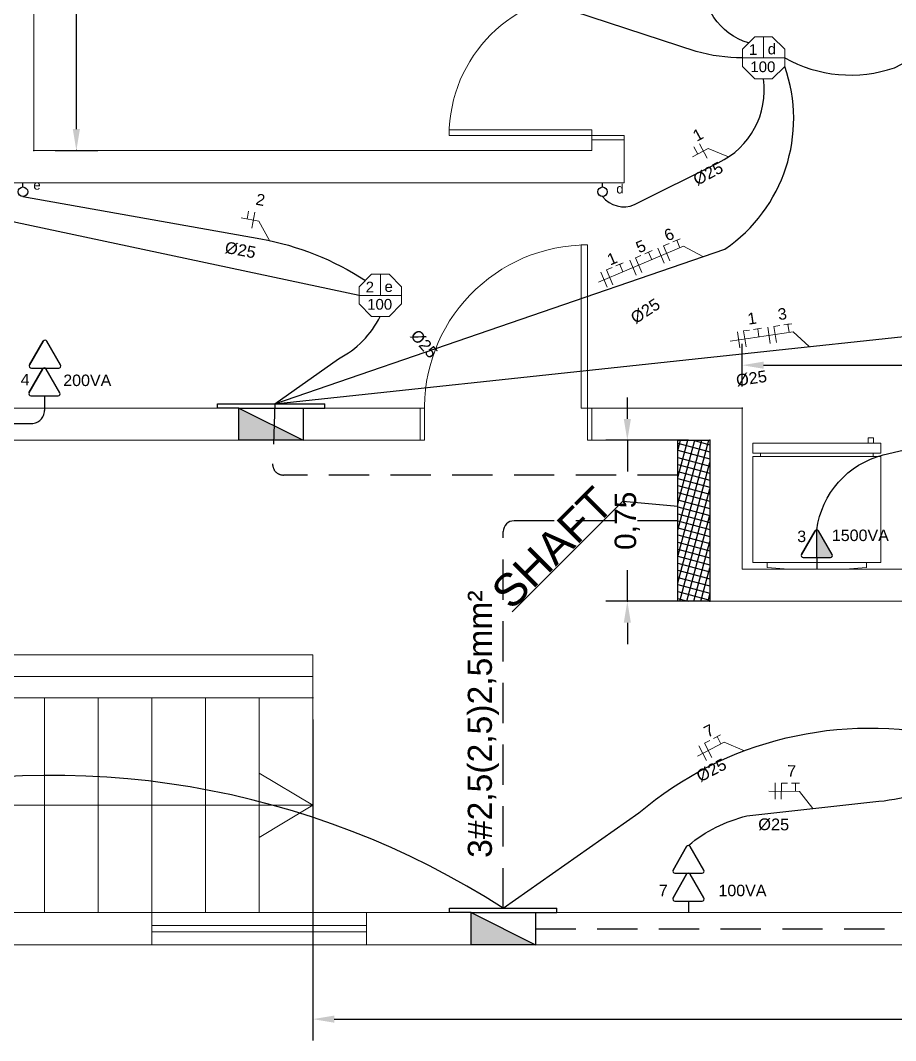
# Model space of a CAD drawing. Header units: millimetres. Extents: x 53 to 176, y -29 to 32.
# Drawn here: x 60.409 to 64.486, y 10.378 to 15.13 of the extents above; entities that cross this region are included whole.
import ezdxf

# ---------------------------------------------------------------- set-up
doc = ezdxf.new("R2010")
doc.units = ezdxf.units.MM
doc.linetypes.add('HIDDEN', pattern=[0.375, 0.25, -0.125])
doc.layers.get('0').update_dxf_attribs({"lineweight": 30})
for name, color, linetype in [('1 - Circuitos', 7, 'Continuous'), ('12 - Divisão dos circuitos', 7, 'Continuous'), ('5 - Identificadores', 7, 'Continuous'), ('7 - Eletroduto', 6, 'Continuous'), ('Pontos de iluminação', 5, 'Continuous'), ('Pontos de Tomadas', 240, 'Continuous')]:
    doc.layers.add(name, color=color, linetype=linetype)
for name, color, linetype, lineweight in [('19 - Diametros', 10, 'Continuous', 18), ('2 - Cotas', 242, 'Continuous', 9), ('3 - Cozinha', 160, 'Continuous', 20), ('4 - Edificação', 8, 'Continuous', 20), ('Portas', 251, 'Continuous', 9)]:
    doc.layers.add(name, color=color, linetype=linetype, lineweight=lineweight)
doc.styles.add('Arial0', font='arial.ttf', dxfattribs={"height": 3.14658})
doc.styles.add('SEACAD_Arial', font='arial.ttf')
doc.styles.get("Standard").update_dxf_attribs({"font": 'arial.ttf'})
doc.dimstyles.new('ISO-25', dxfattribs={"dimtxt": 0.1, "dimasz": 0.1, "dimexe": 0.1, "dimexo": 0.1, "dimgap": 0.1, "dimtad": 0, "dimzin": 1, "dimtxsty": 'Standard', "dimcen": 0.1, "dimadec": 0, "dimazin": 0, "dimtfac": 1, "dimtmove": 0, "dimatfit": 3, "dimfxl": 1, "dimarcsym": 0})

# ---------------------------------------------------------------- blocks, each defined once
blk = doc.blocks.new('*D45')
at = {"layer": '12 - Divisão dos circuitos', "color": 0, "transparency": 16777216}
for p in [(67.2708, 13.5244), (63.7708, 13.3244), (67.2708, 13.3244)]:
    blk.add_point(p, dxfattribs=at)
at = {"layer": '2 - Cotas', "color": 0, "lineweight": -2, "transparency": 16777216}
for p, q in [((63.7708, 13.4244), (63.7708, 13.6244)), ((67.2708, 13.4244), (67.2708, 13.6244)), ((63.8708, 13.5244), (65.2912, 13.5244)), ((67.1708, 13.5244), (65.7505, 13.5244))]:
    blk.add_line(p, q, dxfattribs=at)
at = {"layer": '2 - Cotas', "color": 0, "transparency": 16777216}
for points in [[(63.8708, 13.541), (63.8708, 13.5077), (63.7708, 13.5244)], [(67.1708, 13.541), (67.1708, 13.5077), (67.2708, 13.5244)]]:
    blk.add_solid(points, dxfattribs=at)
at = {"layer": '2 - Cotas', "color": 0, "transparency": 16777216, "insert": (65.5208, 13.5244), "char_height": 0.1, "attachment_point": 5}
blk.add_mtext('3,50', dxfattribs=at)
blk = doc.blocks.new('*D47')
at = {"layer": '12 - Divisão dos circuitos', "color": 0, "transparency": 16777216}
for p in [(60.4708, 17.6744), (60.4708, 14.5244), (60.6695, 14.5244)]:
    blk.add_point(p, dxfattribs=at)
at = {"layer": '2 - Cotas', "color": 0, "lineweight": -2, "transparency": 16777216}
for p, q in [((60.5708, 17.6744), (60.7695, 17.6744)), ((60.6695, 17.5744), (60.6695, 16.3296)), ((60.6695, 14.6244), (60.6695, 15.8692)), ((60.5708, 14.5244), (60.7695, 14.5244))]:
    blk.add_line(p, q, dxfattribs=at)
at = {"layer": '2 - Cotas', "color": 0, "transparency": 16777216}
for points in [[(60.6528, 17.5744), (60.6862, 17.5744), (60.6695, 17.6744)], [(60.6528, 14.6244), (60.6862, 14.6244), (60.6695, 14.5244)]]:
    blk.add_solid(points, dxfattribs=at)
at = {"layer": '2 - Cotas', "color": 0, "transparency": 16777216, "insert": (60.6695, 16.0994), "char_height": 0.1, "attachment_point": 5, "rotation": 90}
blk.add_mtext('3,15', dxfattribs=at)
blk = doc.blocks.new('DUPLEX320PL')
for p, q in [((-0.058, -0.1246), (-0.058, -0.6181)), ((-0.058, -0.1246), (0.538, -0.1246)), ((0.538, -0.6181), (0.538, -0.1246)), ((0.538, -0.6181), (-0.058, -0.6181)), ((0.538, -0.6338), (-0.058, -0.6338)), ((-0.058, -0.6338), (-0.058, -0.6799)), ((-0.023, -0.6181), (-0.023, -0.6338)), ((0.503, -0.6338), (0.503, -0.6181)), ((0.538, -0.6338), (0.538, -0.6799)), ((-0.058, -0.6799), (0.538, -0.6799))]:
    blk.add_line(p, q)
blk.add_lwpolyline([(0.4713, -0.1246), (0.4713, -0.1005), (0.3713, -0.0932), (0.1087, -0.0932), (0.0087, -0.1005), (0.0087, -0.1246)])
blk.add_lwpolyline([(0.4797, -0.6799), (0.4797, -0.7042), (0.5039, -0.7042), (0.5039, -0.6799)], close=True)
blk = doc.blocks.new('*D73')
at = {"layer": '12 - Divisão dos circuitos', "color": 0, "transparency": 16777216}
for p in [(61.7708, 11.9744), (73.7708, 11.9744), (73.7708, 10.4782)]:
    blk.add_point(p, dxfattribs=at)
at = {"layer": '2 - Cotas', "color": 0, "lineweight": -2, "transparency": 16777216}
for p, q in [((61.7708, 11.8744), (61.7708, 10.3782)), ((73.7708, 11.8744), (73.7708, 10.3782)), ((61.8708, 10.4782), (67.507, 10.4782)), ((73.6708, 10.4782), (68.0347, 10.4782))]:
    blk.add_line(p, q, dxfattribs=at)
at = {"layer": '2 - Cotas', "color": 0, "transparency": 16777216}
for points in [[(61.8708, 10.4948), (61.8708, 10.4615), (61.7708, 10.4782)], [(73.6708, 10.4948), (73.6708, 10.4615), (73.7708, 10.4782)]]:
    blk.add_solid(points, dxfattribs=at)
at = {"layer": '2 - Cotas', "color": 0, "transparency": 16777216, "insert": (67.7708, 10.4782), "char_height": 0.1, "attachment_point": 5}
blk.add_mtext('12,00', dxfattribs=at)
blk = doc.blocks.new('*D177')
at = {"layer": '12 - Divisão dos circuitos', "color": 0, "transparency": 16777216}
for p in [(63.6208, 13.1744), (63.2361, 12.4244), (63.6208, 12.4244)]:
    blk.add_point(p, dxfattribs=at)
at = {"layer": '2 - Cotas', "color": 0, "lineweight": -2, "transparency": 16777216}
for p, q in [((63.2361, 13.2744), (63.2361, 13.3744)), ((63.5208, 13.1744), (63.1361, 13.1744)), ((63.2361, 13.1744), (63.2361, 13.0296)), ((63.2361, 12.4244), (63.2361, 12.5691)), ((63.5208, 12.4244), (63.1361, 12.4244)), ((63.2361, 12.3244), (63.2361, 12.2244))]:
    blk.add_line(p, q, dxfattribs=at)
at = {"layer": '2 - Cotas', "color": 0, "transparency": 16777216}
for points in [[(63.2194, 13.2744), (63.2527, 13.2744), (63.2361, 13.1744)], [(63.2194, 12.3244), (63.2527, 12.3244), (63.2361, 12.4244)]]:
    blk.add_solid(points, dxfattribs=at)
at = {"layer": '2 - Cotas', "color": 0, "transparency": 16777216, "insert": (63.2361, 12.7994), "char_height": 0.1, "attachment_point": 5, "rotation": 90}
blk.add_mtext('0,75', dxfattribs=at)
blk = doc.blocks.new('ponto de luz')
at = {"color": 5, "linetype": 'Continuous', "lineweight": 15, "true_color": 0x000005}
blk.add_lwpolyline([(63.6396, -13.7603), (63.5583, -13.7603), (63.5009, -13.8188), (63.5009, -13.8984), (63.5583, -13.9569), (63.6396, -13.9569), (63.698, -13.8984), (63.698, -13.8188)], close=True, dxfattribs=at)
for points in [[(63.5995, -13.8589), (63.5995, -13.7603), (63.5995, -13.7603)], [(63.698, -13.8589), (63.5009, -13.8589), (63.5009, -13.8589)]]:
    blk.add_lwpolyline(points, dxfattribs=at)
at = {"layer": '1 - Circuitos'}
blk.add_attdef('N', (63.5309, -13.8452), '', height=0.05, dxfattribs=at)
at = {"layer": '5 - Identificadores', "flags": 4}
for tag, p in [('R', (63.6187, -13.8426)), ('S', (63.5376, -13.9254))]:
    blk.add_attdef(tag, p, '', height=0.05, dxfattribs=at)

msp = doc.modelspace()

# ---------------------------------------------------------------- hatches: boundary and pattern name
at = {"layer": '7 - Eletroduto'}
h = msp.add_hatch(color=256, dxfattribs=at)
h.dxf.hatch_style = 1
h.paths.add_polyline_path([(61.4265, 13.1744), (61.7265, 13.1744), (61.4265, 13.3244)])
h = msp.add_hatch(dxfattribs=at)
h.set_pattern_fill('ANSI37', color=256, scale=0.01, angle=300)
h.set_pattern_definition([(345, (53.420826, 10.824383), (0.0082175, 0.030668145), []), (75, (53.420826, 10.824383), (-0.030668145, 0.0082175), [])])
h.paths.add_polyline_path([(63.4708, 12.4244), (63.6208, 12.4244), (63.6208, 13.1744), (63.4708, 13.1744)])
h = msp.add_hatch(color=256, dxfattribs=at)
h.dxf.hatch_style = 1
h.paths.add_polyline_path([(62.5082, 10.8244), (62.8082, 10.8244), (62.5082, 10.9744)])
at = {"layer": 'Pontos de Tomadas'}
h = msp.add_hatch(color=256, dxfattribs=at)
h.dxf.hatch_style = 1
h.paths.add_polyline_path([(64.1273, 12.7528, 0.268035), (64.1188, 12.7577), (64.1188, 12.628), (64.1824, 12.628, 0.577243), (64.1908, 12.6426)])

# ---------------------------------------------------------------- linework, layer by layer
at = {"layer": '1 - Circuitos', "color": 7, "linetype": 'Continuous', "lineweight": 15, "true_color": 0x000007}
for points in [[(63.6085, 14.4886), (63.5726, 14.5551), (63.5726, 14.5551)], [(63.5639, 14.5075), (63.546, 14.5408), (63.546, 14.5408)], [(61.4648, 14.205), (61.4718, 14.2422), (61.4718, 14.2422)], [(61.4875, 14.1623), (61.5015, 14.2366), (61.5015, 14.2366)], [(63.408, 13.9997), (63.3786, 14.0693), (63.3786, 14.0693)], [(63.4307, 14.0913), (63.4052, 14.0805), (63.4345, 14.0109)], [(63.4486, 14.0989), (63.4828, 14.1132), (63.4662, 14.1063), (63.4811, 14.0711)], [(63.2991, 14.0358), (63.2736, 14.025), (63.3029, 13.9554)], [(63.317, 14.0434), (63.3512, 14.0578), (63.3346, 14.0508), (63.3495, 14.0156)], [(63.165, 13.979), (63.1395, 13.9683), (63.1689, 13.8986)], [(63.1829, 13.9866), (63.2171, 14.001), (63.2005, 13.994), (63.2154, 13.9588)], [(63.2764, 13.9442), (63.247, 14.0138), (63.247, 14.0138)], [(63.1423, 13.8874), (63.1129, 13.9571), (63.1129, 13.9571)], [(63.805, 13.6881), (63.7777, 13.684), (63.7889, 13.6092)], [(63.8243, 13.691), (63.8609, 13.6964), (63.8432, 13.6938), (63.8488, 13.656)], [(63.9016, 13.6261), (63.8904, 13.7009), (63.8904, 13.7009)], [(63.9463, 13.7092), (63.9189, 13.7051), (63.9301, 13.6304)], [(63.9655, 13.7121), (64.0022, 13.7176), (63.9844, 13.7149), (63.9901, 13.6772)], [(63.7603, 13.6049), (63.7491, 13.6797), (63.7491, 13.6797)], [(63.6373, 11.7855), (63.6702, 11.8026), (63.6542, 11.7943), (63.6718, 11.7604)], [(63.6047, 11.6834), (63.5698, 11.7505), (63.5698, 11.7505)], [(63.62, 11.7766), (63.5954, 11.7638), (63.6303, 11.6967)], [(63.9239, 11.5028), (63.9248, 11.5784), (63.9248, 11.5784)], [(63.9814, 11.5777), (63.9537, 11.578), (63.9527, 11.5024)], [(64.0008, 11.5774), (64.0379, 11.577), (64.0199, 11.5772), (64.0194, 11.539)]]:
    msp.add_lwpolyline(points, dxfattribs=at)
at = {"layer": '1 - Circuitos', "color": 5, "linetype": 'Continuous', "lineweight": 15, "true_color": 0x000005}
for points in [[(63.7075, 14.4947), (63.6132, 14.534), (63.5398, 14.4945)], [(61.5684, 14.1048), (61.5198, 14.1947), (61.4379, 14.2101)], [(64.0833, 13.6109), (64.0078, 13.6798), (63.7153, 13.636)], [(63.7815, 11.728), (63.6878, 11.7687), (63.5622, 11.7035)], [(64.1008, 11.4586), (64.0374, 11.5388), (63.8959, 11.5406)]]:
    msp.add_lwpolyline(points, dxfattribs=at)
at = {"layer": '1 - Circuitos', "color": 5, "linetype": 'Continuous', "lineweight": 15}
msp.add_lwpolyline([(63.5878, 14.03), (63.4976, 14.0781), (63.1016, 13.9108)], dxfattribs=at)
at = {"layer": '4 - Edificação'}
for p, q in [((60.4708, 14.5244), (60.4708, 17.6744)), ((63.2208, 14.5744), (63.0708, 14.5744)), ((63.0708, 14.5744), (63.0708, 14.5244)), ((63.2208, 14.3744), (63.2208, 14.5744)), ((63.0708, 14.5244), (60.4708, 14.5244)), ((60.3208, 14.3744), (63.2208, 14.3744)), ((57.2708, 13.3244), (62.2708, 13.3244)), ((62.2708, 13.3244), (62.2708, 13.1744)), ((63.0708, 13.3244), (63.7708, 13.3244)), ((63.0708, 13.3244), (63.0708, 13.1744)), ((63.0708, 13.3244), (63.0708, 13.1744)), ((63.7708, 13.3244), (63.7708, 12.5744)), ((62.2708, 13.1744), (55.8208, 13.1744)), ((63.6208, 13.1744), (63.0708, 13.1744)), ((63.6208, 13.1744), (63.6208, 12.4244)), ((67.2708, 12.5744), (63.7708, 12.5744)), ((63.6208, 12.4244), (70.5408, 12.4244)), ((61.7708, 12.1744), (57.2708, 12.1744)), ((61.7708, 10.9744), (61.7708, 12.1744)), ((57.2708, 12.0744), (61.7708, 12.0744)), ((61.7708, 11.9744), (57.2708, 11.9744)), ((60.5208, 11.9744), (60.5208, 10.9744)), ((60.7708, 11.9744), (60.7708, 10.9744)), ((61.0208, 11.9744), (61.0208, 10.9744)), ((61.2708, 11.9744), (61.2708, 10.9744)), ((61.5208, 11.9744), (61.5208, 10.9744)), ((61.7708, 11.4744), (61.5208, 11.6244)), ((61.7708, 11.4744), (57.2708, 11.4744)), ((61.7708, 11.4744), (61.5208, 11.3244)), ((55.8208, 10.9744), (61.6708, 10.9744)), ((61.6708, 10.9744), (73.7708, 10.9744)), ((55.6708, 10.8244), (80.4208, 10.8244))]:
    msp.add_line(p, q, dxfattribs=at)
msp.add_lwpolyline([(53.5708, 10.8244), (80.5708, 10.8244), (80.5708, 18.8244), (53.5708, 18.8244)], close=True, dxfattribs=at)
at = {"layer": '7 - Eletroduto'}
for p, q in [((60.5208, 13.328), (60.5208, 13.313)), ((61.3265, 13.3244), (61.3265, 13.3444)), ((61.3265, 13.3444), (61.8265, 13.3444)), ((61.4265, 13.3244), (61.3265, 13.3244)), ((61.4265, 13.3244), (61.7265, 13.3244)), ((61.4265, 13.1744), (61.4265, 13.3244)), ((61.4265, 13.3244), (61.7265, 13.1744)), ((61.7265, 13.3244), (61.7265, 13.1744)), ((61.7265, 13.3244), (61.8265, 13.3244)), ((61.8265, 13.3244), (61.8265, 13.3444)), ((61.7265, 13.1744), (61.4265, 13.1744)), ((63.4708, 13.1744), (63.6208, 13.1744)), ((63.4708, 12.4244), (63.4708, 13.1744)), ((63.6208, 13.1744), (63.6208, 12.4244)), ((63.6208, 13.1744), (63.6208, 12.4244)), ((62.6997, 12.3748), (63.2158, 12.891)), ((63.2158, 12.891), (63.4708, 12.8671)), ((63.6208, 12.4244), (63.4708, 12.4244)), ((62.4082, 10.9744), (62.4082, 10.9944)), ((62.4082, 10.9944), (62.9082, 10.9944)), ((62.9082, 10.9744), (62.9082, 10.9944)), ((62.5082, 10.9744), (62.4082, 10.9744)), ((62.5082, 10.9744), (62.8082, 10.9744)), ((62.5082, 10.8244), (62.5082, 10.9744)), ((62.5082, 10.9744), (62.8082, 10.8244)), ((62.8082, 10.9744), (62.8082, 10.8244)), ((62.8082, 10.9744), (62.9082, 10.9744)), ((62.8082, 10.8244), (62.5082, 10.8244))]:
    msp.add_line(p, q, dxfattribs=at)
at = {"layer": '7 - Eletroduto', "linetype": 'HIDDEN', "ltscale": 0.75}
for p, q in [((61.5935, 13.3444), (61.5838, 13.0644)), ((58.5808, 13.253), (60.4608, 13.253)), ((63.4708, 13.0127), (61.6337, 13.0127)), ((63.4708, 12.7994), (62.7082, 12.7994)), ((62.6582, 10.9944), (62.6582, 12.7494)), ((62.8082, 10.8994), (71.1477, 10.8972))]:
    msp.add_line(p, q, dxfattribs=at)
at = {"layer": '7 - Eletroduto'}
for points in [[(63.801, 15.0252, -0.36034), (63.5912, 15.3386), (63.5912, 16.2309, -0.247433), (63.7722, 16.5744, 0.527139)], [(63.7724, 14.9561, -0.070738), (63.5568, 14.986), (62.1749, 15.4383, -0.329895), (61.7702, 15.9999, -312.173872)], [(63.9695, 14.9561, 0.214701), (64.4803, 14.9101), (65.5693, 15.4826, 0.210676), (65.9703, 16.0014, -0.782558)], [(61.5935, 13.3444), (63.6908, 14.0654, 0.339125), (63.9695, 14.9163, 9.011716)], [(63.1208, 14.3104, 0.343618), (63.269, 14.2724), (63.6598, 14.4676, 0.328108), (63.8704, 14.8578, -2.07484)], [(60.4208, 14.3104), (61.5287, 14.1125, -0.10122), (62.0159, 13.9187, 0.298557)], [(61.9872, 13.8494), (60.3874, 14.1884, 0.109232), (58.8943, 14.2232, -7.927458)], [(61.5935, 13.3444), (61.8911, 13.5544, 0.157736), (62.0853, 13.7514, 1.489882)], [(61.5935, 13.3444), (65.0745, 13.717, -0.268224), (65.7452, 13.455, 0.480889)], [(64.1188, 12.7577, -0.307709), (64.4285, 13.1063), (65.2776, 13.3059, -0.102124), (65.65, 13.3573, -2.8139)], [(62.6582, 10.9944), (63.2903, 11.4396, -0.238213), (64.7437, 11.7897, -24.147978)], [(63.5208, 11.2873, -0.11691), (63.7934, 11.4246), (64.4082, 11.4927, 0.078409), (64.7792, 11.5971, -0.206706)]]:
    msp.add_lwpolyline(points, format="xyb", dxfattribs=at)
at = {"layer": '7 - Eletroduto', "linetype": 'HIDDEN', "ltscale": 0.75}
for centre, radius, start, end in [((60.4608, 13.313), 0.06, 270, 0), ((61.6337, 13.0627), 0.05, 177.9992, 270)]:
    msp.add_arc(centre, radius, start, end, dxfattribs=at)
at = {"layer": '7 - Eletroduto'}
for centre, radius, start, end in [((62.7082, 12.7494), 0.05, 90, 180), ((60.5544, 7.7316), 3.8822, 57.1865, 103.6803)]:
    msp.add_arc(centre, radius, start, end, dxfattribs=at)
at = {"layer": 'Pontos de Tomadas'}
for p, q in [((60.4208, 14.3544), (60.4208, 14.3744)), ((63.1208, 14.3544), (63.1208, 14.3744)), ((60.4516, 13.5255), (60.5152, 13.6357)), ((60.5152, 13.6357), (60.4516, 13.5255)), ((60.5152, 13.6357), (60.4516, 13.5255)), ((60.5956, 13.5255), (60.5321, 13.6357)), ((60.4488, 13.3963), (60.5124, 13.5064)), ((60.5124, 13.5064), (60.4488, 13.3963)), ((60.5124, 13.5064), (60.4488, 13.3963)), ((60.4601, 13.5109), (60.5872, 13.5109)), ((60.5928, 13.3963), (60.5293, 13.5064)), ((60.4573, 13.3816), (60.5844, 13.3816)), ((60.5208, 13.3816), (60.5208, 13.328)), ((64.0468, 12.6426), (64.1104, 12.7528)), ((64.1104, 12.7528), (64.0468, 12.6426)), ((64.1104, 12.7528), (64.0468, 12.6426)), ((64.1188, 12.628), (64.1188, 12.7577)), ((64.1908, 12.6426), (64.1273, 12.7528)), ((64.0553, 12.628), (64.1824, 12.628)), ((64.1188, 12.628), (64.1188, 12.5744)), ((63.4488, 11.1723), (63.5124, 11.2825)), ((63.5124, 11.2825), (63.4488, 11.1723)), ((63.5124, 11.2825), (63.4488, 11.1723)), ((63.5928, 11.1723), (63.5293, 11.2825)), ((63.4488, 11.0426), (63.5124, 11.1528)), ((63.5124, 11.1528), (63.4488, 11.0426)), ((63.5124, 11.1528), (63.4488, 11.0426)), ((63.4573, 11.1577), (63.5844, 11.1577)), ((63.5928, 11.0426), (63.5293, 11.1528)), ((63.4573, 11.028), (63.5844, 11.028)), ((63.5208, 11.028), (63.5208, 10.9744))]:
    msp.add_line(p, q, dxfattribs=at)
for centre in [(60.4208, 14.3324), (63.1208, 14.3324)]:
    msp.add_circle(centre, 0.022, dxfattribs=at)
for centre, start, end in [((60.5236, 13.6308), 29.9816, 150.0184), ((60.4601, 13.5206), 150.0184, 270), ((60.5208, 13.5015), 29.9816, 150.0184), ((60.5872, 13.5206), 270, 29.9816), ((60.4573, 13.3914), 150.0184, 270), ((60.5844, 13.3914), 270, 29.9816), ((64.1188, 12.7479), 29.9816, 150.0184), ((64.0553, 12.6378), 150.0184, 270), ((64.1824, 12.6378), 270, 29.9816), ((63.5208, 11.2776), 29.9816, 150.0184), ((63.4573, 11.1674), 150.0184, 270), ((63.5844, 11.1674), 270, 29.9816), ((63.5208, 11.1479), 29.9816, 150.0184), ((63.4573, 11.0378), 150.0184, 270), ((63.5844, 11.0378), 270, 29.9816)]:
    msp.add_arc(centre, 0.00975, start, end, dxfattribs=at)
at = {"layer": 'Portas'}
for p, q in [((62.0208, 10.9144), (61.0208, 10.9144)), ((62.0208, 10.8844), (61.0208, 10.8844))]:
    msp.add_line(p, q, dxfattribs=at)
for points in [[(63.0708, 14.5944), (63.0708, 14.6206), (62.4058, 14.6206), (62.4058, 14.5944)], [(63.0708, 14.5744), (63.2208, 14.5744), (63.2208, 14.5944), (63.0708, 14.5944)], [(63.0508, 13.3244), (63.0208, 13.3244), (63.0208, 14.0844), (63.0508, 14.0844)], [(62.2908, 13.3244), (62.2908, 13.1744), (62.2708, 13.1744), (62.2708, 13.3244)], [(63.0708, 13.3244), (63.0708, 13.1744), (63.0508, 13.1744), (63.0508, 13.3244)], [(62.0208, 10.9744), (61.0208, 10.9744), (61.0208, 10.8244), (62.0208, 10.8244)]]:
    msp.add_lwpolyline(points, close=True, dxfattribs=at)
for centre, radius, end in [((63.0708, 14.5944), 0.665, 180), ((63.0508, 13.3244), 0.76, 182.2623)]:
    msp.add_arc(centre, radius, 90, end, dxfattribs=at)

# ---------------------------------------------------------------- block references
at = {"layer": '3 - Cozinha', "xscale": -1, "rotation": 180}
msp.add_blockref('DUPLEX320PL', (63.8788, 12.4812), dxfattribs=at)
at = {"layer": 'Pontos de iluminação', "color": 2}
ref = msp.add_blockref('ponto de luz', (0.2715, 28.8147), dxfattribs=at)
ref.add_attrib('S', '100', (63.8091, 14.8894), dxfattribs={"layer": '5 - Identificadores', "height": 0.05})
ref.add_attrib('R', 'd', (63.8901, 14.9721), dxfattribs={"layer": '5 - Identificadores', "height": 0.05})
ref.add_attrib('N', '1', (63.8024, 14.9696), dxfattribs={"layer": '1 - Circuitos', "height": 0.05})
ref = msp.add_blockref('ponto de luz', (-1.5136, 27.7083), dxfattribs=at)
ref.add_attrib('S', '100', (62.024, 13.7829), dxfattribs={"layer": '5 - Identificadores', "height": 0.05})
ref.add_attrib('R', 'e', (62.105, 13.8656), dxfattribs={"layer": '5 - Identificadores', "height": 0.05})
ref.add_attrib('N', '2', (62.0172, 13.8631), dxfattribs={"layer": '1 - Circuitos', "height": 0.05})

# ---------------------------------------------------------------- texts
at = {"layer": '19 - Diametros', "color": 1, "true_color": 0x000001, "style": 'Arial0'}
for rotation, p in [(28.2934, (63.5614, 14.3594)), (349.3195, (61.358, 14.0481)), (33.3518, (63.2744, 13.7147)), (310.8836, (62.2219, 13.6606)), (8.5183, (63.747, 13.4261)), (27.4356, (63.5761, 11.5808)), (359.2762, (63.8456, 11.3591))]:
    msp.add_text('Ø25', height=0.05451, rotation=rotation, dxfattribs=at).set_placement(p)
at = {"layer": '5 - Identificadores', "color": 7, "true_color": 0x000007, "style": 'Arial0'}
for s, height, rotation, p in [('1', 0.0534, 28.2934, (63.5592, 14.5643)), ('2', 0.0534, 349.3195, (61.5018, 14.2727)), ('3#2,5(2,5)2,5mm²', 0.112236, 90, (62.6051, 11.2292))]:
    msp.add_text(s, height=height, rotation=rotation, dxfattribs=at).set_placement(p)
at = {"layer": '5 - Identificadores', "style": 'SEACAD_Arial'}
for s, p in [('e', (60.4688, 14.3419)), ('d', (63.1846, 14.3243))]:
    msp.add_text(s, height=0.044, dxfattribs=at).set_placement(p)
at = {"layer": '5 - Identificadores', "color": 7, "style": 'Arial0'}
for s, rotation, p in [('6', 22.822, (63.4217, 14.1004)), ('5', 22.822, (63.2901, 14.0449)), ('1', 22.822, (63.156, 13.9881)), ('3', 8.4798, (63.9413, 13.7338)), ('1', 8.4798, (63.8001, 13.7127)), ('7', 27.3971, (63.6101, 11.7882)), ('7', 359.2377, (63.9803, 11.6079))]:
    msp.add_text(s, height=0.0534, rotation=rotation, dxfattribs=at).set_placement(p)
for s, height, p in [('4', 0.0534, (60.41, 13.4306)), ('200VA', 0.05338, (60.6084, 13.4271)), ('3', 0.0534, (64.0275, 12.7002)), ('1500VA', 0.05338, (64.1888, 12.7051)), ('7', 0.0534, (63.3825, 11.0508)), ('100VA', 0.05338, (63.6605, 11.0508))]:
    msp.add_text(s, height=height, dxfattribs=at).set_placement(p)
at = {"layer": '7 - Eletroduto', "insert": (62.59, 12.4845), "char_height": 0.15, "attachment_point": 1, "rotation": 45}
msp.add_mtext_dynamic_manual_height_columns('SHAFT', width=0.729933, gutter_width=0.75, heights=[0], dxfattribs=at)

# ---------------------------------------------------------------- dimensions: what is measured, and where the dimension line sits
at = {"layer": '2 - Cotas'}
for base, p1, p2, picture, middle in [((60.6695, 14.5244), (60.4708, 17.6744), (60.4708, 14.5244), '*D47', (60.6695, 16.0994)), ((63.2361, 12.4244), (63.6208, 13.1744), (63.6208, 12.4244), '*D177', (63.2361, 12.7994))]:
    dim = msp.add_linear_dim(base=base, p1=p1, p2=p2, angle=90, dimstyle='ISO-25', dxfattribs=at)
    dim.commit()
    dim.dimension.update_dxf_attribs({"geometry": picture, "text_midpoint": middle})
for base, p1, p2, picture, middle in [((67.2708, 13.5244), (63.7708, 13.3244), (67.2708, 13.3244), '*D45', (65.5208, 13.5244)), ((73.7708, 10.4782), (61.7708, 11.9744), (73.7708, 11.9744), '*D73', (67.7708, 10.4782))]:
    dim = msp.add_linear_dim(base=base, p1=p1, p2=p2, dimstyle='ISO-25', dxfattribs=at)
    dim.commit()
    dim.dimension.update_dxf_attribs({"geometry": picture, "text_midpoint": middle})

doc.saveas('drawing.dxf')
